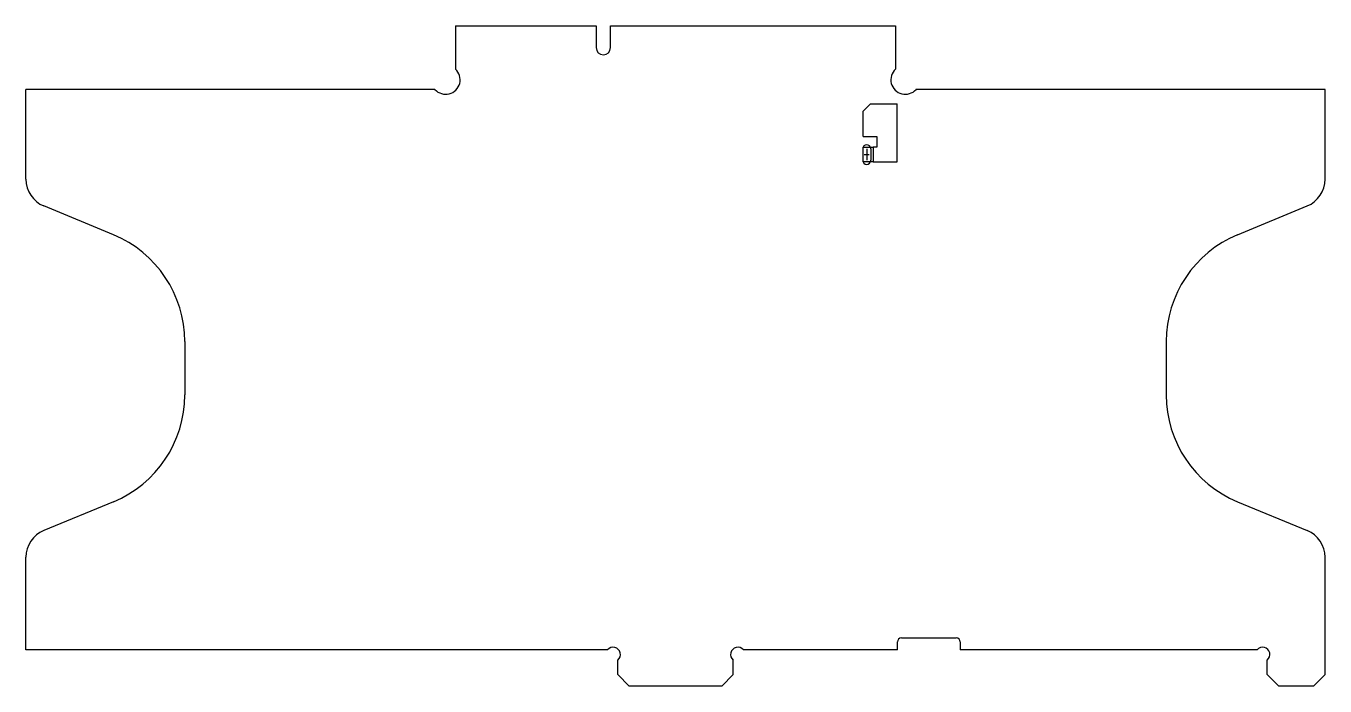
# Model space of a CAD drawing. Header units: millimetres. Extents: x 64.4 to 154.4, y 147.8 to 193.5.
import ezdxf

# ---------------------------------------------------------------- set-up
doc = ezdxf.new("R2010")
doc.units = ezdxf.units.MM
doc.linetypes.add('SLD-Solid', pattern=[0])

msp = doc.modelspace()

# ---------------------------------------------------------------- linework, layer by layer
at = {"color": 7, "linetype": 'SLD-Solid', "lineweight": 25}
for p, q in [((94.116, 193.543), (94.116, 190.555)), ((94.116, 193.543), (103.866, 193.543)), ((103.866, 193.543), (103.866, 192.043)), ((104.866, 192.043), (104.866, 193.543)), ((104.866, 193.543), (124.616, 193.543)), ((124.616, 193.543), (124.616, 190.555)), ((64.366, 182.929), (64.366, 189.143)), ((92.703, 189.143), (64.366, 189.143)), ((154.366, 189.143), (126.028, 189.143)), ((154.366, 182.929), (154.366, 189.143)), ((122.866, 188.143), (122.366, 187.643)), ((122.866, 188.143), (124.718, 188.143)), ((124.718, 184.143), (124.718, 188.143)), ((122.366, 185.893), (122.366, 187.643)), ((122.366, 185.893), (123.316, 185.893)), ((123.316, 185.893), (123.316, 185.143)), ((122.336, 185.043), (122.336, 184.243)), ((122.366, 184.143), (122.366, 185.143)), ((122.366, 185.143), (123.066, 185.143)), ((122.896, 185.043), (122.896, 184.243)), ((123.066, 185.143), (123.066, 184.143)), ((123.316, 185.143), (123.066, 185.143)), ((123.066, 184.143), (122.366, 184.143)), ((123.066, 184.143), (124.718, 184.143)), ((70.427, 179.082), (65.6, 181.082)), ((148.304, 179.082), (153.131, 181.082)), ((75.366, 171.691), (75.366, 167.995)), ((143.366, 171.691), (143.366, 167.995)), ((70.427, 160.604), (65.6, 158.604)), ((148.304, 160.604), (153.131, 158.604)), ((64.366, 150.343), (64.366, 156.757)), ((154.366, 148.643), (154.366, 156.757)), ((104.662, 150.343), (64.366, 150.343)), ((124.741, 150.343), (114.07, 150.343)), ((124.741, 150.343), (124.741, 150.893)), ((125.021, 151.173), (128.811, 151.173)), ((129.091, 150.893), (129.091, 150.343)), ((149.662, 150.343), (129.091, 150.343)), ((105.366, 148.643), (105.366, 149.639)), ((113.366, 148.643), (113.366, 149.639)), ((150.366, 148.643), (150.366, 149.639)), ((105.366, 148.643), (106.166, 147.843)), ((112.566, 147.843), (113.366, 148.643)), ((150.366, 148.643), (151.166, 147.843)), ((153.566, 147.843), (154.366, 148.643)), ((112.566, 147.843), (106.166, 147.843)), ((153.566, 147.843), (151.166, 147.843))]:
    msp.add_line(p, q, dxfattribs=at)
for p, q in [((122.445, 184.643), (122.786, 184.643)), ((122.616, 185.043), (122.616, 184.243))]:
    msp.add_line(p, q)
for centre, radius, start, end in [((104.366, 192.043), 0.5, 180, 0), ((93.444, 189.815), 1, 222.20239, 47.79761), ((125.288, 189.815), 1, 132.20239, 317.79761), ((122.616, 185.043), 0.28, 0.09993, 180), ((122.616, 184.243), 0.28, 180, 359.90007), ((66.366, 182.929), 2, 180, 247.5), ((152.366, 182.929), 2, 292.5, 0), ((67.366, 171.691), 8, 0, 67.5), ((151.366, 171.691), 8, 112.5, 180), ((67.366, 167.995), 8, 292.5, 0), ((151.366, 167.995), 8, 180, 247.5), ((66.366, 156.757), 2, 112.5, 180), ((152.366, 156.757), 2, 0, 67.5), ((105.048, 150.025), 0.5, 309.52361, 140.47639), ((113.684, 150.025), 0.5, 39.52361, 230.47639), ((125.021, 150.893), 0.28, 90, 180), ((128.811, 150.893), 0.28, 0, 90), ((150.048, 150.025), 0.5, 309.52361, 140.47639)]:
    msp.add_arc(centre, radius, start, end, dxfattribs=at)

doc.saveas('drawing.dxf')
